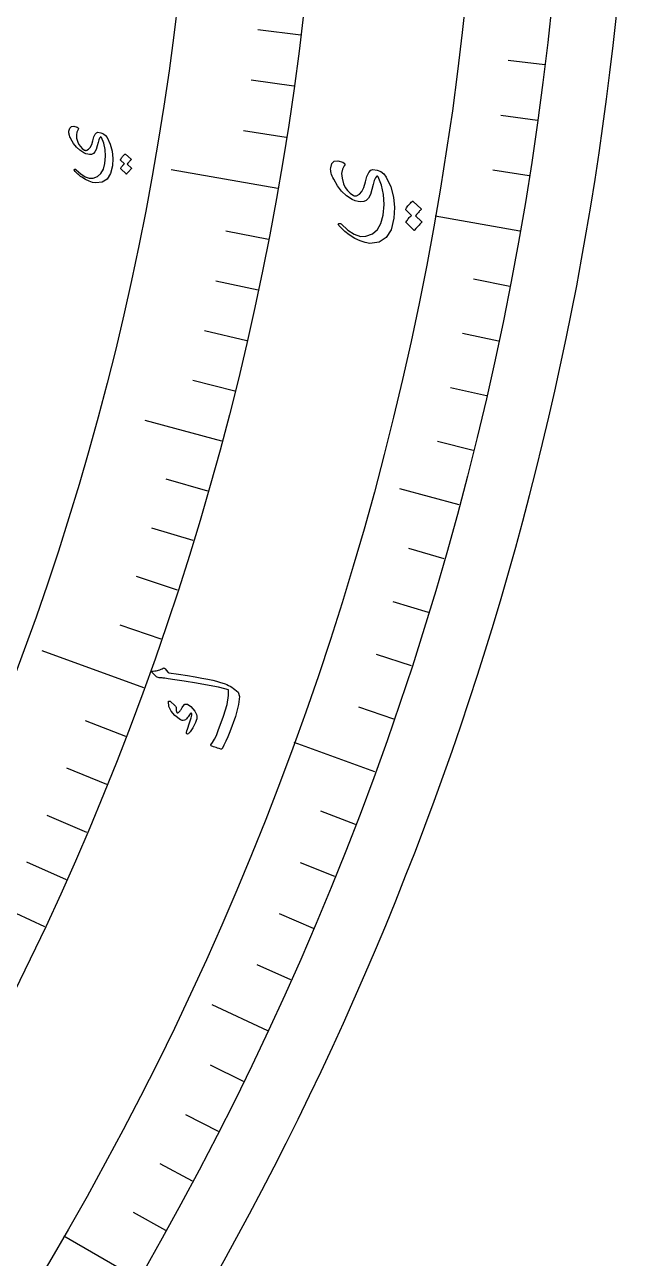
# Model space of a CAD drawing. Header units: millimetres. Extents: x -59 to 59, y -59 to 86.
# Drawn here: x 48.03 to 59, y -28.53 to -6.32 of the extents above; entities that cross this region are included whole.
import ezdxf

# ---------------------------------------------------------------- set-up
doc = ezdxf.new("R2010")
doc.units = ezdxf.units.MM
for name, color, linetype in [('CUT_OUTER', 1, 'Continuous'), ('ENGRAVE', 7, 'Continuous'), ('ENGRAVE_FINE', 8, 'Continuous'), ('TEXT', 5, 'Continuous')]:
    doc.layers.add(name, color=color, linetype=linetype)

msp = doc.modelspace()

# ---------------------------------------------------------------- linework, layer by layer
at = {"layer": 'CUT_OUTER'}
msp.add_arc((0, -0.0003), 58.9997, 179.811218, 0.16335, dxfattribs=at)
at = {"layer": 'ENGRAVE'}
for points in [[(52.5838, -9.2719), (50.6664, -8.9339)], [(56.9416, -10.0403), (55.4164, -9.7714)], [(51.5756, -13.8196), (50.1965, -13.4501)], [(55.8498, -14.9649), (54.7813, -14.6786)], [(50.1749, -18.2622), (48.3453, -17.5963)], [(54.333, -19.7756), (52.8777, -19.2459)], [(48.3923, -22.5657), (47.0983, -21.9623)], [(52.4027, -24.4358), (51.4001, -23.9683)], [(50.0736, -28.91), (48.7323, -28.1356)]]:
    msp.add_lwpolyline(points, dxfattribs=at)
for radius in [57.82, 57.82, 56.2713, 53.395, 53.395, 51.1235]:
    msp.add_circle((0, 0), radius, dxfattribs=at)
at = {"layer": 'ENGRAVE_FINE'}
for points in [[(52.997, -6.5072), (52.224, -6.4123)], [(57.389, -7.0465), (56.7302, -6.9656)], [(52.8754, -7.4311), (52.1041, -7.3228)], [(57.2573, -8.047), (56.6, -7.9546)], [(52.7376, -8.3528), (51.9684, -8.231)], [(57.1081, -9.045), (56.4526, -8.9412)], [(52.414, -10.1882), (51.6495, -10.0396)], [(52.2282, -11.1014), (51.4664, -10.9395)], [(56.7577, -11.0326), (56.1061, -10.9059)], [(52.0265, -12.0113), (51.2677, -11.8361)], [(56.5565, -12.0215), (55.9072, -11.8835)], [(51.8089, -12.9174), (51.0533, -12.729)], [(56.3381, -13.0067), (55.6913, -12.8574)], [(56.1025, -13.9879), (55.4585, -13.8273)], [(51.3266, -14.7177), (50.5779, -14.503)], [(51.0619, -15.6112), (50.3171, -15.3835)], [(55.5802, -15.9374), (54.9421, -15.7544)], [(50.7817, -16.5), (50.041, -16.2593)], [(55.2935, -16.9049), (54.6588, -16.7109)], [(50.486, -17.3837), (49.7496, -17.1302)], [(54.9901, -17.8674), (54.3588, -17.6623)], [(54.6699, -18.8244), (54.0423, -18.6083)], [(49.8485, -19.1351), (49.1215, -18.856)], [(49.507, -20.0021), (48.7849, -19.7104)], [(49.1504, -20.8631), (48.4335, -20.5588)], [(53.9796, -20.7208), (53.36, -20.483)], [(48.7788, -21.7177), (48.0673, -21.4009)], [(53.6098, -21.6598), (52.9944, -21.4111)], [(53.2236, -22.5921), (52.6126, -22.3327)], [(52.8212, -23.5175), (52.2148, -23.2475)], [(51.9683, -25.3466), (51.3717, -25.0557)], [(51.518, -26.2497), (50.9266, -25.9484)], [(51.052, -27.1448), (50.466, -26.8332)], [(50.5705, -28.0317), (49.99, -27.7099)]]:
    msp.add_lwpolyline(points, dxfattribs=at)
at = {"layer": 'TEXT'}
for points in [[(48.9929, -8.21), (48.9694, -8.254), (48.96, -8.3059), (48.9646, -8.3658), (48.9831, -8.4337), (49.0042, -8.4784), (49.0319, -8.5174), (49.066, -8.5508), (49.1068, -8.5784), (49.1153, -8.582), (49.1244, -8.5838), (49.1343, -8.5838), (49.1448, -8.5821), (49.1797, -8.5645), (49.2096, -8.5301), (49.2347, -8.4787), (49.2548, -8.4104), (49.2738, -8.3428), (49.2955, -8.295), (49.32, -8.2671), (49.3472, -8.2589), (49.4002, -8.2664), (49.4455, -8.2847), (49.4829, -8.3139), (49.5126, -8.354), (49.5676, -8.4749), (49.6017, -8.5999), (49.615, -8.7288), (49.6074, -8.8615), (49.5721, -9.0016), (49.5106, -9.0999), (49.423, -9.1563), (49.3096, -9.171), (49.2506, -9.162), (49.1884, -9.1417), (49.1231, -9.1099), (49.0547, -9.0668), (49.0361, -9.0528), (49.0182, -9.0386), (49.0011, -9.0244), (48.9847, -9.0099), (48.9691, -8.9953), (48.954, -8.9803), (48.9396, -8.965), (48.9258, -8.9493), (48.9204, -8.9412), (48.9188, -8.9346), (48.9211, -8.9295), (48.9271, -8.9257), (48.9341, -8.9243), (48.9407, -8.9249), (48.947, -8.9274), (48.9528, -8.9319), (49.0375, -9.0087), (49.1171, -9.0597), (49.1918, -9.0849), (49.2616, -9.0841), (49.3405, -9.0546), (49.402, -9.0011), (49.4462, -8.9237), (49.4729, -8.8225), (49.4859, -8.6889), (49.4797, -8.5656), (49.4546, -8.4527), (49.4107, -8.3503), (49.4065, -8.3439), (49.4018, -8.3409), (49.3965, -8.3414), (49.3907, -8.3454), (49.378, -8.3633), (49.3643, -8.3958), (49.3496, -8.4429), (49.3338, -8.5045), (49.315, -8.5667), (49.2919, -8.6127), (49.2646, -8.6423), (49.2331, -8.6557), (49.1983, -8.6584), (49.163, -8.6546), (49.1271, -8.6444), (49.0907, -8.6277), (49.0214, -8.5824), (48.9601, -8.5258), (48.9069, -8.4579), (48.8617, -8.3787), (48.8513, -8.358), (48.8426, -8.3381), (48.8357, -8.3191), (48.8304, -8.3009), (48.8267, -8.2837), (48.8246, -8.2675), (48.8239, -8.2522), (48.8247, -8.2379), (48.8391, -8.184), (48.8688, -8.1545), (48.914, -8.1493), (48.9746, -8.1684), (48.9902, -8.1779), (48.9984, -8.188), (48.9993, -8.1987), (48.9929, -8.21)], [(49.7564, -8.7598), (49.7549, -8.7577), (49.7543, -8.7549), (49.7545, -8.7516), (49.7556, -8.7476), (49.7634, -8.7341), (49.7717, -8.7212), (49.7805, -8.7088), (49.7897, -8.697), (49.7995, -8.6856), (49.81, -8.6747), (49.8211, -8.6641), (49.8329, -8.654), (49.8363, -8.6522), (49.8396, -8.6517), (49.8429, -8.6526), (49.8462, -8.6547), (49.9436, -8.7443), (49.9447, -8.7465), (49.9442, -8.7493), (49.9421, -8.7529), (49.9384, -8.757), (49.9352, -8.7598), (49.9306, -8.7644), (49.9247, -8.7708), (49.9174, -8.7791), (49.9087, -8.7893), (49.8984, -8.8015), (49.8866, -8.8156), (49.8731, -8.8318), (49.9484, -8.9027), (49.9505, -8.9057), (49.9506, -8.9092), (49.9485, -8.913), (49.9443, -8.9171), (49.9407, -8.9208), (49.9352, -8.9265), (49.9278, -8.9344), (49.9186, -8.9444), (49.9075, -8.9567), (49.8944, -8.9715), (49.8794, -8.9887), (49.8624, -9.0085), (49.8598, -9.0104), (49.8575, -9.011), (49.8553, -9.0103), (49.8535, -9.0084), (49.7611, -8.9177), (49.7596, -8.9155), (49.759, -8.9128), (49.7592, -8.9094), (49.7603, -8.9054), (49.7664, -8.8939), (49.7731, -8.8828), (49.7803, -8.8722), (49.7881, -8.8621), (49.7964, -8.8524), (49.8051, -8.8432), (49.8141, -8.8344), (49.8236, -8.826)], [(53.7802, -8.8599), (53.7462, -8.9239), (53.7327, -8.9994), (53.7395, -9.0863), (53.7667, -9.1849), (53.7975, -9.2499), (53.8377, -9.3066), (53.8874, -9.3551), (53.9467, -9.3953), (53.9591, -9.4004), (53.9724, -9.403), (53.9867, -9.4031), (54.002, -9.4006), (54.0527, -9.375), (54.0963, -9.3248), (54.1327, -9.2499), (54.1617, -9.1504), (54.1892, -9.052), (54.2207, -8.9823), (54.2562, -8.9415), (54.2958, -8.9296), (54.3729, -8.9402), (54.4387, -8.9667), (54.4933, -9.0091), (54.5366, -9.0674), (54.6169, -9.2436), (54.6667, -9.4258), (54.686, -9.6139), (54.6747, -9.8076), (54.6231, -10.0121), (54.5332, -10.1554), (54.4056, -10.2375), (54.2406, -10.2584), (54.1547, -10.2452), (54.0643, -10.2153), (53.9695, -10.1688), (53.8702, -10.1058), (53.8431, -10.0853), (53.8172, -10.0646), (53.7923, -10.0438), (53.7686, -10.0228), (53.7459, -10.0014), (53.7241, -9.9796), (53.7032, -9.9572), (53.6831, -9.9344), (53.6753, -9.9227), (53.673, -9.913), (53.6763, -9.9055), (53.6851, -9.9001), (53.6953, -9.8981), (53.7049, -9.8989), (53.7139, -9.9026), (53.7225, -9.9092), (53.8454, -10.0211), (53.961, -10.0956), (54.0696, -10.1326), (54.1711, -10.1317), (54.2859, -10.0888), (54.3756, -10.0111), (54.4401, -9.8983), (54.4792, -9.7506), (54.4982, -9.5559), (54.4892, -9.3761), (54.4526, -9.2115), (54.3883, -9.0624), (54.3823, -9.053), (54.3755, -9.0488), (54.3678, -9.0495), (54.3593, -9.0553), (54.3408, -9.0815), (54.321, -9.1289), (54.2997, -9.1975), (54.2768, -9.2873), (54.2496, -9.378), (54.2161, -9.4449), (54.1764, -9.4882), (54.1305, -9.5077), (54.0799, -9.5116), (54.0285, -9.5061), (53.9763, -9.4912), (53.9234, -9.467), (53.8225, -9.4011), (53.7334, -9.3188), (53.6559, -9.2202), (53.59, -9.1053), (53.5748, -9.0753), (53.5621, -9.0464), (53.5519, -9.0188), (53.5442, -8.9925), (53.5388, -8.9674), (53.5356, -8.9438), (53.5345, -8.9217), (53.5357, -8.901), (53.5563, -8.8227), (53.5995, -8.7797), (53.6651, -8.7719), (53.7534, -8.7995), (53.7761, -8.8132), (53.7881, -8.8278), (53.7895, -8.8434), (53.7802, -8.8599)], [(54.8917, -9.659), (54.8895, -9.6559), (54.8886, -9.6519), (54.8889, -9.647), (54.8905, -9.6412), (54.9019, -9.6215), (54.914, -9.6026), (54.9268, -9.5845), (54.9402, -9.5672), (54.9544, -9.5506), (54.9697, -9.5346), (54.9859, -9.5191), (55.003, -9.5042), (55.008, -9.5016), (55.0128, -9.501), (55.0176, -9.5022), (55.0223, -9.5054), (55.164, -9.6361), (55.1656, -9.6393), (55.1649, -9.6434), (55.1619, -9.6486), (55.1565, -9.6547), (55.1518, -9.6587), (55.1451, -9.6654), (55.1365, -9.6749), (55.1259, -9.687), (55.1132, -9.7019), (55.0982, -9.7197), (55.081, -9.7405), (55.0614, -9.7641), (55.1707, -9.8677), (55.1738, -9.8722), (55.1739, -9.8772), (55.1709, -9.8827), (55.1648, -9.8889), (55.1595, -9.8942), (55.1515, -9.9026), (55.1408, -9.9141), (55.1273, -9.9287), (55.111, -9.9467), (55.092, -9.9683), (55.0701, -9.9936), (55.0453, -10.0224), (55.0416, -10.0252), (55.0382, -10.0261), (55.0351, -10.0251), (55.0324, -10.0223), (54.8982, -9.8896), (54.8961, -9.8865), (54.8952, -9.8825), (54.8955, -9.8776), (54.8971, -9.8718), (54.906, -9.8549), (54.9158, -9.8387), (54.9263, -9.8232), (54.9377, -9.8084), (54.9498, -9.7943), (54.9624, -9.7808), (54.9756, -9.7679), (54.9893, -9.7557)], [(50.3439, -17.9614), (50.3694, -17.9581), (50.3939, -17.9538), (50.4174, -17.9486), (50.44, -17.9426), (50.4617, -17.9355), (50.4825, -17.9272), (50.5025, -17.9178), (50.5215, -17.9073), (50.5313, -17.9041), (50.5409, -17.9053), (50.5504, -17.9109), (50.5597, -17.9208), (50.6074, -17.9777), (50.6127, -17.9834), (50.6173, -17.9879), (50.6213, -17.991), (50.6247, -17.9927), (50.7991, -18.0181), (50.9564, -18.0419), (51.0965, -18.0642), (51.2195, -18.0851), (51.3251, -18.1047), (51.4132, -18.1231), (51.4837, -18.1403), (51.5367, -18.1565), (51.6353, -18.1912), (51.6659, -18.2039), (51.6961, -18.2183), (51.7258, -18.2341), (51.7552, -18.2516), (51.7841, -18.2707), (51.8126, -18.2917), (51.8405, -18.3144), (51.8679, -18.339), (51.8939, -18.4168), (51.8784, -18.5624), (51.8207, -18.7758), (51.72, -19.0564), (51.6847, -19.1427), (51.6497, -19.2216), (51.6151, -19.2931), (51.5808, -19.3574), (51.5758, -19.3625), (51.5703, -19.3655), (51.5642, -19.3662), (51.5575, -19.3647), (51.5263, -19.355), (51.4979, -19.346), (51.4725, -19.3377), (51.4499, -19.33), (51.4299, -19.3228), (51.4124, -19.3162), (51.3972, -19.31), (51.3844, -19.3042), (51.3774, -19.3006), (51.3743, -19.2964), (51.375, -19.2917), (51.3797, -19.2865), (51.4113, -19.245), (51.4442, -19.1885), (51.4784, -19.117), (51.5137, -19.0306), (51.6095, -18.7688), (51.6712, -18.5593), (51.6994, -18.4023), (51.6947, -18.2982), (51.6335, -18.2767), (51.5179, -18.2497), (51.3481, -18.2173), (51.124, -18.1791), (50.8991, -18.1423), (50.7288, -18.1149), (50.6131, -18.097), (50.5519, -18.0889), (50.535, -18.0872), (50.5191, -18.0855), (50.5044, -18.084), (50.4908, -18.0826), (50.4783, -18.0813), (50.4673, -18.0802), (50.4575, -18.0794), (50.4491, -18.0787), (50.4312, -18.0762), (50.4151, -18.071), (50.4008, -18.0631), (50.3883, -18.0525), (50.3254, -17.988), (50.3213, -17.9831), (50.3191, -17.9785), (50.3188, -17.9744), (50.3203, -17.9707), (50.3245, -17.9669), (50.3299, -17.9642), (50.3364, -17.9623), (50.3439, -17.9614)], [(50.6182, -18.5073), (50.62, -18.5038), (50.6227, -18.5011), (50.6262, -18.4993), (50.6305, -18.4984), (50.6339, -18.4988), (50.6374, -18.4998), (50.6409, -18.5013), (50.6445, -18.5035), (50.7354, -18.5838), (50.7443, -18.5928), (50.7507, -18.6011), (50.7544, -18.6088), (50.7555, -18.6158), (50.7535, -18.6432), (50.7551, -18.6678), (50.7603, -18.6895), (50.7692, -18.7084), (50.7754, -18.7137), (50.7845, -18.7129), (50.7965, -18.7058), (50.8114, -18.6924), (50.8193, -18.6828), (50.8271, -18.6727), (50.8349, -18.6621), (50.8425, -18.6511), (50.85, -18.6394), (50.8575, -18.6271), (50.865, -18.614), (50.8724, -18.6002), (50.9119, -18.5577), (50.9612, -18.5574), (51.0204, -18.5994), (51.0892, -18.684), (51.1074, -18.7152), (51.12, -18.7439), (51.1271, -18.7699), (51.1286, -18.7933), (51.125, -18.8172), (51.1156, -18.8485), (51.1003, -18.8872), (51.0791, -18.9334), (51.0678, -18.9568), (51.0561, -18.9786), (51.0441, -18.9989), (51.0319, -19.0177), (51.0197, -19.0351), (51.008, -19.0512), (50.9967, -19.0661), (50.9859, -19.0798), (50.977, -19.0873), (50.9683, -19.0919), (50.9599, -19.0934), (50.9518, -19.0919), (50.9444, -19.0877), (50.9402, -19.0819), (50.9392, -19.0744), (50.9413, -19.0653), (50.9498, -19.037), (50.9598, -19.005), (50.9716, -18.9693), (50.9849, -18.9301), (51.0096, -18.8568), (51.0261, -18.7985), (51.0345, -18.7553), (51.0347, -18.7272), (51.0336, -18.7231), (51.0311, -18.7203), (51.0273, -18.7186), (51.0222, -18.7181), (51.0187, -18.7188), (51.0149, -18.7211), (51.0108, -18.7249), (51.0064, -18.7303), (50.9712, -18.7828), (50.9553, -18.8043), (50.9387, -18.8216), (50.9214, -18.8346), (50.9033, -18.8434), (50.8838, -18.8493), (50.8656, -18.8503), (50.8485, -18.8464), (50.8328, -18.8376), (50.7332, -18.7597), (50.6642, -18.6787), (50.6259, -18.5946), (50.6182, -18.5073)]]:
    msp.add_lwpolyline(points, close=True, dxfattribs=at)

doc.saveas('drawing.dxf')
